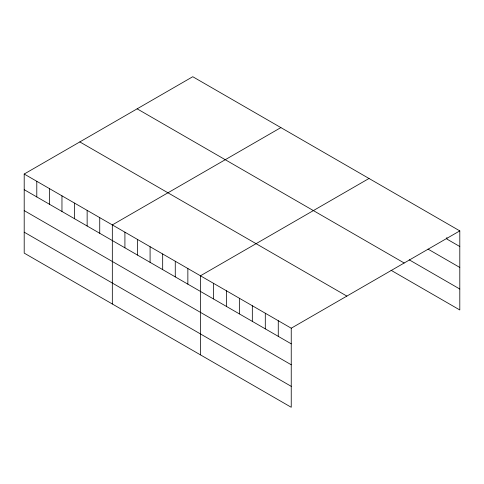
<?xml version="1.0" encoding="UTF-8"?>
<svg xmlns="http://www.w3.org/2000/svg" width="484" height="484" viewBox="0 0 484 484"><rect width="100%" height="100%" fill="white"/><g stroke="black" fill="none" stroke-linecap="round" stroke-linejoin="round"><path stroke-width="0.73" d="M24.2 174.034L291.241 328.206L291.241 407.28L24.2 253.108L24.2 174.034L192.759 76.72L459.8 230.892L459.8 309.966L391.054 270.278M280.883 127.594L112.324 224.915L112.324 303.988M369.008 178.475L200.449 275.789L200.449 354.863M291.241 328.206L459.8 230.892M459.8 246.519L446.829 239.036L446.829 237.547M428.019 249.109L459.8 267.458M409.216 259.823L459.8 289.027M137.135 108.833L404.176 263.006M79.824 141.921L346.865 296.093M24.2 189.667L291.241 343.84M24.2 210.601L291.241 364.773M24.2 232.175L291.241 386.347M278.27 320.723L278.27 336.35M265.299 313.233L265.299 328.86M252.327 305.743L252.327 321.376M239.356 298.253L239.356 313.886M226.385 290.769L226.385 306.396M213.414 283.279L213.414 298.906M187.859 268.523L187.859 284.15M175.268 261.251L175.268 276.884M162.678 253.985L162.678 269.618M150.088 246.719L150.088 262.346M137.498 239.447L137.498 255.08M124.914 232.181L124.914 247.814M99.734 217.643L99.734 233.276M87.144 210.377L87.144 226.004M74.554 203.111L74.554 218.738M61.964 195.838L61.964 211.472M49.38 188.572L49.38 204.2M36.79 181.3L36.79 196.934"/></g></svg>
